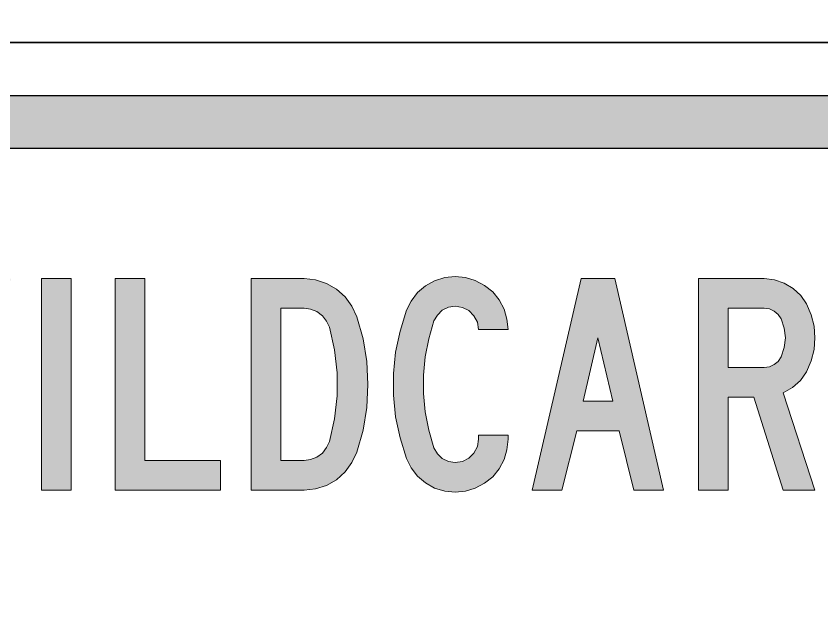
# Model space of a CAD drawing. Header units: millimetres. Extents: x 148 to 268, y 79 to 276.
# Drawn here: x 170.72 to 201.19, y 135.11 to 157.42 of the extents above; entities that cross this region are included whole.
import ezdxf

# ---------------------------------------------------------------- set-up
doc = ezdxf.new("R2010")
doc.units = ezdxf.units.MM
doc.layers.add('GREEN', color=96, linetype='Continuous')
doc.layers.add('L35', color=3, linetype='Continuous')

msp = doc.modelspace()

# ---------------------------------------------------------------- hatches: boundary and pattern name
at = {"layer": 'GREEN'}
h = msp.add_hatch(color=256, dxfattribs=at)
edge = h.paths.add_edge_path(flags=16)
edge.add_line((152.293, 116.644), (152.293, 146.42))
edge.add_arc((158.293, 146.42), 6, 90, 180, ccw=False)
edge.add_line((158.293, 152.42), (258.293, 152.42))
edge.add_arc((258.293, 146.42), 6, 0, 90, ccw=False)
edge.add_line((264.293, 146.42), (264.293, 116.644))
edge.add_arc((258.293, 116.644), 6, -90, 0, ccw=False)
edge.add_line((258.293, 110.644), (158.293, 110.644))
edge.add_arc((158.293, 116.644), 6, 180, 270, ccw=False)
edge = h.paths.add_edge_path()
edge.add_line((150.293, 116.644), (150.293, 146.42))
edge.add_arc((158.293, 146.42), 8, 90, 180, ccw=False)
edge.add_line((158.293, 154.42), (258.293, 154.42))
edge.add_arc((258.293, 146.42), 8, 0, 90, ccw=False)
edge.add_line((266.293, 146.42), (266.293, 116.644))
edge.add_arc((258.293, 116.644), 8, -90, 0, ccw=False)
edge.add_line((258.293, 108.644), (158.293, 108.644))
edge.add_arc((158.293, 116.644), 8, 180, 270, ccw=False)
h = msp.add_hatch(color=256, dxfattribs=at)
h.paths.add_polyline_path([(196.529, 147.486), (196.529, 139.486), (197.649, 139.486), (197.649, 143.008), (198.615, 143.008), (199.726, 139.486), (200.931, 139.486), (199.726, 143.17), (200.085, 143.367), (200.384, 143.632), (200.606, 143.965), (200.785, 144.375), (200.897, 144.803), (200.931, 145.247), (200.897, 145.691), (200.785, 146.119), (200.606, 146.529), (200.392, 146.845), (200.102, 147.119), (199.768, 147.315), (199.401, 147.443), (199.008, 147.486)])
h.paths.add_polyline_path([(199.008, 146.367), (199.204, 146.341), (199.384, 146.255), (199.538, 146.127), (199.649, 145.965), (199.768, 145.614), (199.811, 145.247), (199.768, 144.879), (199.649, 144.529), (199.538, 144.358), (199.384, 144.238), (199.204, 144.153), (199.008, 144.127), (197.649, 144.127), (197.649, 146.367)], flags=16)
h.paths.add_polyline_path([(189.324, 141.409), (189.282, 141.016), (189.17, 140.64), (188.991, 140.29), (188.743, 139.991), (188.435, 139.743), (188.085, 139.555), (187.709, 139.444), (187.324, 139.41), (186.931, 139.444), (186.547, 139.563), (186.205, 139.76), (185.897, 140.016), (185.658, 140.333), (185.487, 140.683), (185.239, 141.461), (185.068, 142.264), (184.991, 143.076), (184.991, 143.897), (185.068, 144.709), (185.239, 145.503), (185.487, 146.29), (185.658, 146.64), (185.897, 146.956), (186.205, 147.213), (186.547, 147.409), (186.931, 147.529), (187.324, 147.563), (187.709, 147.529), (188.085, 147.418), (188.435, 147.23), (188.743, 146.982), (188.991, 146.683), (189.17, 146.332), (189.282, 145.956), (189.324, 145.563), (188.205, 145.563), (188.162, 145.837), (188.034, 146.085), (187.837, 146.281), (187.598, 146.401), (187.324, 146.444), (187.068, 146.409), (186.837, 146.29), (186.649, 146.11), (186.521, 145.888), (186.324, 145.213), (186.188, 144.529), (186.119, 143.837), (186.119, 143.136), (186.188, 142.444), (186.324, 141.751), (186.521, 141.085), (186.649, 140.863), (186.837, 140.683), (187.068, 140.563), (187.324, 140.529), (187.598, 140.572), (187.837, 140.692), (188.034, 140.888), (188.162, 141.136), (188.205, 141.409), (188.205, 141.563), (189.324, 141.563)])
h.paths.add_polyline_path([(165.624, 139.486), (164.428, 147.486), (165.547, 147.486), (166.188, 143.324), (166.983, 147.486), (167.949, 147.486), (168.744, 143.324), (169.385, 147.486), (170.504, 147.486), (169.308, 139.486), (168.188, 139.486), (167.462, 143.965), (166.744, 139.486)])
h.paths.add_polyline_path([(171.675, 139.486), (171.675, 147.486), (172.795, 147.486), (172.795, 139.486)])
h.paths.add_polyline_path([(174.462, 139.486), (174.462, 147.486), (175.581, 147.486), (175.581, 140.606), (178.453, 140.606), (178.453, 139.486)])
h.paths.add_polyline_path([(180.726, 140.606), (181.607, 140.606), (181.854, 140.64), (182.094, 140.734), (182.299, 140.888), (182.461, 141.093), (182.564, 141.324), (182.76, 142.179), (182.854, 143.05), (182.854, 143.922), (182.76, 144.794), (182.564, 145.649), (182.461, 145.879), (182.299, 146.085), (182.094, 146.238), (181.854, 146.332), (181.607, 146.367), (180.726, 146.367)], flags=16)
h.paths.add_polyline_path([(179.607, 139.486), (181.607, 139.486), (182.042, 139.529), (182.453, 139.666), (182.837, 139.88), (183.162, 140.179), (183.418, 140.529), (183.607, 140.922), (183.837, 141.76), (183.983, 142.615), (184.025, 143.486), (183.983, 144.35), (183.837, 145.213), (183.607, 146.042), (183.418, 146.444), (183.162, 146.794), (182.837, 147.085), (182.453, 147.307), (182.042, 147.443), (181.607, 147.486), (179.607, 147.486)])
h.paths.add_polyline_path([(193.281, 142.845), (192.162, 142.845), (192.717, 145.247)], flags=16)
h.paths.add_polyline_path([(190.239, 139.486), (192.085, 147.486), (193.358, 147.486), (195.196, 139.486), (194.076, 139.486), (193.521, 141.726), (191.922, 141.726), (191.358, 139.486)])
h.paths.add_polyline_path([(202.204, 139.486), (202.204, 147.486), (206.042, 147.486), (206.042, 146.367), (203.324, 146.367), (203.324, 144.29), (205.084, 144.29), (205.084, 143.17), (203.324, 143.17), (203.324, 140.606), (206.204, 140.606), (206.204, 139.486)])
h.paths.add_polyline_path([(230.947, 146.367), (231.143, 146.341), (231.323, 146.255), (231.477, 146.127), (231.588, 145.965), (231.707, 145.614), (231.75, 145.247), (231.707, 144.879), (231.588, 144.529), (231.477, 144.358), (231.323, 144.238), (231.143, 144.153), (230.947, 144.127), (229.588, 144.127), (229.588, 146.367)], flags=16)
h.paths.add_polyline_path([(232.545, 146.529), (232.725, 146.119), (232.827, 145.691), (232.87, 145.247), (232.827, 144.803), (232.725, 144.375), (232.545, 143.965), (232.323, 143.64), (232.041, 143.375), (231.707, 143.17), (231.331, 143.05), (230.947, 143.008), (229.588, 143.008), (229.588, 139.486), (228.468, 139.486), (228.468, 147.486), (230.947, 147.486), (231.331, 147.443), (231.707, 147.315), (232.041, 147.119), (232.323, 146.845)])
h.paths.add_polyline_path([(247.664, 139.486), (247.664, 147.486), (251.502, 147.486), (251.502, 146.367), (248.784, 146.367), (248.784, 144.29), (250.544, 144.29), (250.544, 143.17), (248.784, 143.17), (248.784, 140.606), (251.664, 140.606), (251.664, 139.486)])
h.paths.add_polyline_path([(211.93, 139.486), (211.93, 147.486), (213.05, 147.486), (213.05, 144.29), (215.127, 144.29), (215.127, 147.486), (216.246, 147.486), (216.246, 139.486), (215.127, 139.486), (215.127, 143.17), (213.05, 143.17), (213.05, 139.486)])
h.paths.add_polyline_path([(217.99, 139.486), (217.99, 147.486), (221.827, 147.486), (221.827, 146.367), (219.11, 146.367), (219.11, 144.29), (220.87, 144.29), (220.87, 143.17), (219.11, 143.17), (219.11, 140.606), (221.99, 140.606), (221.99, 139.486)])
h.paths.add_polyline_path([(223.315, 139.486), (223.315, 147.486), (224.434, 147.486), (224.434, 140.606), (227.314, 140.606), (227.314, 139.486)])
h.paths.add_polyline_path([(234.143, 139.486), (234.143, 147.486), (235.263, 147.486), (235.263, 140.606), (238.143, 140.606), (238.143, 139.486)])
h.paths.add_polyline_path([(239.288, 139.486), (239.288, 147.486), (240.408, 147.486), (240.408, 139.486)])
h.paths.add_polyline_path([(242.075, 139.486), (242.075, 147.486), (243.194, 147.486), (245.271, 142.845), (245.271, 147.486), (246.391, 147.486), (246.391, 139.486), (245.51, 139.486), (243.194, 144.768), (243.194, 139.486)])

# ---------------------------------------------------------------- linework, layer by layer
for points in [[(150.293, 116.644), (150.293, 146.42, -0.414214), (158.293, 154.42), (258.293, 154.42, -0.414214), (266.293, 146.42), (266.293, 116.644, -0.414214), (258.293, 108.644), (158.293, 108.644, -0.414214)], [(152.293, 116.644), (152.293, 146.42, -0.414214), (158.293, 152.42), (258.293, 152.42, -0.414214), (264.293, 146.42), (264.293, 116.644, -0.414214), (258.293, 110.644), (158.293, 110.644, -0.414214)]]:
    msp.add_lwpolyline(points, format="xyb", close=True, dxfattribs=at)
at = {"layer": 'GREEN', "lineweight": 0}
for points in [[(189.324, 141.409), (189.282, 141.016), (189.17, 140.64), (188.991, 140.29), (188.743, 139.991), (188.435, 139.743), (188.085, 139.555), (187.709, 139.444), (187.324, 139.41), (186.931, 139.444), (186.547, 139.563), (186.205, 139.76), (185.897, 140.016), (185.658, 140.333), (185.487, 140.683), (185.239, 141.461), (185.068, 142.264), (184.991, 143.076), (184.991, 143.897), (185.068, 144.709), (185.239, 145.503), (185.487, 146.29), (185.658, 146.64), (185.897, 146.956), (186.205, 147.213), (186.547, 147.409), (186.931, 147.529), (187.324, 147.563), (187.709, 147.529), (188.085, 147.418), (188.435, 147.23), (188.743, 146.982), (188.991, 146.683), (189.17, 146.332), (189.282, 145.956), (189.324, 145.563), (188.205, 145.563), (188.162, 145.837), (188.034, 146.085), (187.837, 146.281), (187.598, 146.401), (187.324, 146.444), (187.068, 146.409), (186.837, 146.29), (186.649, 146.11), (186.521, 145.888), (186.324, 145.213), (186.188, 144.529), (186.119, 143.837), (186.119, 143.136), (186.188, 142.444), (186.324, 141.751), (186.521, 141.085), (186.649, 140.863), (186.837, 140.683), (187.068, 140.563), (187.324, 140.529), (187.598, 140.572), (187.837, 140.692), (188.034, 140.888), (188.162, 141.136), (188.205, 141.409), (188.205, 141.563), (189.324, 141.563)], [(196.529, 147.486), (196.529, 139.486), (197.649, 139.486), (197.649, 143.008), (198.615, 143.008), (199.726, 139.486), (200.931, 139.486), (199.726, 143.17), (200.085, 143.367), (200.384, 143.632), (200.606, 143.965), (200.785, 144.375), (200.897, 144.803), (200.931, 145.247), (200.897, 145.691), (200.785, 146.119), (200.606, 146.529), (200.392, 146.845), (200.102, 147.119), (199.768, 147.315), (199.401, 147.443), (199.008, 147.486)], [(199.008, 146.367), (199.204, 146.341), (199.384, 146.255), (199.538, 146.127), (199.649, 145.965), (199.768, 145.614), (199.811, 145.247), (199.768, 144.879), (199.649, 144.529), (199.538, 144.358), (199.384, 144.238), (199.204, 144.153), (199.008, 144.127), (197.649, 144.127), (197.649, 146.367)]]:
    msp.add_lwpolyline(points, close=True, dxfattribs=at)
for points in [[(171.675, 139.486), (171.675, 147.486), (172.795, 147.486), (172.795, 139.486), (171.675, 139.486), (171.675, 139.486)], [(174.462, 139.486), (174.462, 147.486), (175.581, 147.486), (175.581, 140.606), (178.453, 140.606), (178.453, 139.486), (174.462, 139.486), (174.462, 139.486)], [(179.607, 139.486), (181.607, 139.486), (182.042, 139.529), (182.453, 139.666), (182.837, 139.88), (183.162, 140.179), (183.418, 140.529), (183.607, 140.922), (183.837, 141.76), (183.983, 142.615), (184.025, 143.486), (183.983, 144.35), (183.837, 145.213), (183.607, 146.042), (183.418, 146.444), (183.162, 146.794), (182.837, 147.085), (182.453, 147.307), (182.042, 147.443), (181.607, 147.486), (179.607, 147.486), (179.607, 139.486), (179.607, 139.486)], [(190.239, 139.486), (192.085, 147.486), (193.358, 147.486), (195.196, 139.486), (194.076, 139.486), (193.521, 141.726), (191.922, 141.726), (191.358, 139.486), (190.239, 139.486), (190.239, 139.486)], [(180.726, 140.606), (181.607, 140.606), (181.854, 140.64), (182.094, 140.734), (182.299, 140.888), (182.461, 141.093), (182.564, 141.324), (182.76, 142.179), (182.854, 143.05), (182.854, 143.922), (182.76, 144.794), (182.564, 145.649), (182.461, 145.879), (182.299, 146.085), (182.094, 146.238), (181.854, 146.332), (181.607, 146.367), (180.726, 146.367), (180.726, 140.606), (180.726, 140.606)], [(193.281, 142.845), (192.162, 142.845), (192.717, 145.247), (193.281, 142.845), (193.281, 142.845)]]:
    msp.add_lwpolyline(points, dxfattribs=at)
at = {"layer": 'L35'}
for points in [[(148.293, 166.42), (148.293, 266.42, -0.414214), (158.293, 276.42), (258.293, 276.42, -0.414214), (268.293, 266.42), (268.293, 166.42, -0.414214), (258.293, 156.42), (158.293, 156.42, -0.414214)], [(148.293, 116.644), (148.293, 146.42, -0.414214), (158.293, 156.42), (258.293, 156.42, -0.414214), (268.293, 146.42), (268.293, 116.644, -0.414214), (258.293, 106.644), (158.293, 106.644, -0.414214)]]:
    msp.add_lwpolyline(points, format="xyb", close=True, dxfattribs=at)

doc.saveas('drawing.dxf')
